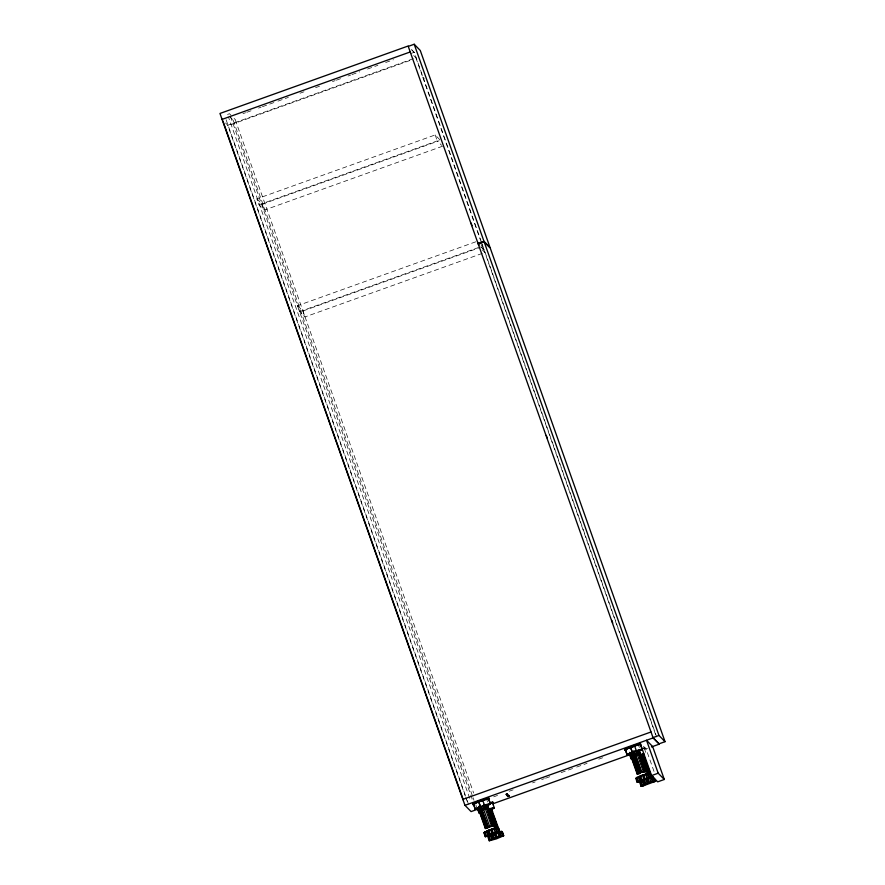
<?xml version="1.0" encoding="UTF-8"?>
<svg xmlns="http://www.w3.org/2000/svg" width="885" height="885" viewBox="0 0 885 885"><rect width="100%" height="100%" fill="white"/><g stroke="black" fill="none" stroke-linecap="round" stroke-linejoin="round"><path stroke-width="0.66" stroke-dasharray="4.42 3.32" d="M643.948 748.942L644.512 747.925L643.727 748.312M227.534 114.43L229.514 113.711L232.268 116.543M242.944 113.678L245.543 112.749M246.838 112.284L252.026 110.415M258.52 108.092L261.119 107.162M262.414 106.698L276.684 101.587M277.978 101.122L288.366 97.394M300.037 93.213L303.931 91.819M315.613 87.637L319.507 86.232M332.483 81.586L335.072 80.657M336.377 80.192L341.566 78.334M348.048 76.01L350.648 75.07M351.942 74.605L359.73 71.818M367.518 69.03L377.895 65.313M385.683 62.514L393.471 59.726M410.341 53.686L414.235 52.292L481.838 243.198M229.403 116.344L233.153 120.183L235.133 119.475L473.652 793.037M413.295 58.698L227.744 125.205L465.311 796.091M409.844 60.545L228.175 125.648L225.553 122.971M442.5 146.246L264.25 210.132L259.017 204.767L256.916 198.837L435.166 134.951L440.398 140.317M259.017 204.767L437.267 140.892L441.626 145.35M256.916 198.837L262.148 204.203L439.093 140.781M482.259 253.409L304.938 316.952L299.705 311.597L297.603 305.668L477.502 241.185M299.705 311.597L478.309 247.579M297.603 305.668L302.847 311.022L480.157 247.479M493.642 796.832L497.536 795.427M509.207 791.245L513.101 789.851M532.571 782.871L535.159 781.942M541.653 779.619L544.242 778.689M545.547 778.225L550.736 776.366M561.112 772.649L575.383 767.527M576.688 767.063L587.065 763.346M598.747 759.153L602.641 757.759M644.966 749.274L647.554 748.345M643.915 748.765L644.734 748.555M643.926 748.057L644.512 747.925M411.613 49.604L414.235 52.292M411.724 49.925L414.324 52.591M413.704 55.534L416.326 58.222M480.998 244.758L482.745 246.55M481.495 246.948L484.095 249.614M480.854 246.716L484.327 250.267M482.225 249.802L484.847 252.479M234.116 118.435L235.133 119.475M643.406 746.21L646.028 748.898L654.115 771.698M482.259 244.426L656.67 736.928M415.895 57.768L422.344 76.01M422.809 77.305L480.478 240.145M480.931 241.45L655.774 735.169M435.166 134.951L437.267 140.892M644.933 747.77L645.154 748.4M644.745 749.683L645.796 752.383M638.539 745.159L639.379 747.526M486.695 799.586L487.535 801.943M302.847 311.022L304.938 316.952M475.798 804.797L477.059 808.348M233.153 120.183L472.601 796.356M473.055 797.65L473.984 800.261M262.148 204.203L264.25 210.132M230.432 116.322L470.333 793.79M470.798 795.095L472.181 799L470.2 799.708L228.452 117.03M226.084 119.718L466.683 799.155M467.136 800.449L468.519 804.365M465.776 797.396L467.623 802.606M643.439 748.621A8.275 0.752 -19.5 0 1 644.324 748.5M643.517 747.847A8.773 0.796 -19.5 0 1 644.136 748.478M643.738 748.478A8.773 0.796 -19.5 0 1 644.357 749.108"/><path stroke-width="1.33" d="M492.624 811.479L489.604 811.999M490.733 829.776L491.983 829.345L490.733 829.776L492.038 833.792L496.629 832.088L495.29 828.305L496.231 828.061L494.803 828.725M492.038 833.792L488.719 834.854L487.381 831.07L486.418 831.491L487.757 835.274L490.102 834.544L488.719 834.854M494.615 834.024L495.888 833.349L497.204 837.365L495.954 837.807L494.615 834.024L495.888 833.349M495.954 837.807L494.638 833.781M497.204 837.365L500.545 836.104L499.206 832.32L500.147 832.066L501.485 835.849L499.118 836.767L500.545 836.104M642.565 775.36L643.815 774.917L642.565 775.36L643.882 779.375L648.473 777.672L647.134 773.888L648.074 773.645L645.696 774.563L647.134 773.888M643.882 779.375L640.563 780.437L639.224 776.654L638.251 777.074L639.589 780.858L641.946 780.128L640.563 780.437M647.731 778.933C651.128 783.535 646.592 785.117 646.481 779.364M479.172 810.085L478.685 807.806L478.154 808.171L485.356 828.504L486.96 828.26M480.71 806.81L488.111 827.099L480.71 806.81L485.876 805.062L492.834 825.506L485.876 805.062M485.356 828.504L485.887 828.139L479.626 810.45L479.084 810.815M483.188 808.16L488.144 807.098M493.376 825.937L494.693 825.152L487.491 804.819L486.175 805.604M499.793 831.69L492.48 834.865L485.345 836.745L483.896 832.641L488.73 830.119L497.547 827.364L498.344 827.597L499.793 831.69L491.407 808.824L490.401 809.51M491.684 811.102L490.257 811.191L492.06 811.102M487.912 827.143L493.078 825.395M637.731 773.711L639.955 772.682L632.753 752.35L629.987 753.743L637.189 774.087L637.731 773.711L631.237 755.403L630.706 755.768L631.436 755.668M639.955 772.682L632.554 752.383L637.72 750.635L644.678 771.078L637.72 750.635M636.094 751.155L643.295 771.488L644.922 770.979M635.253 754.363L640.209 753.301M639.612 752.681L638.185 752.759L639.988 752.67M640.01 781.389L640.618 781.289L637.189 782.318L635.74 778.225L640.574 775.702L649.391 772.948L650.187 773.18L651.637 777.273L643.251 754.407L641.935 755.193M634.279 751.763L641.481 772.096L633.914 750.58M643.295 771.488L641.481 772.096M638.605 750.502L646.006 771.1L646.537 770.735L639.335 750.403L637.477 750.745M486.739 831.723L484.36 832.641L485.345 836.745M484.593 832.442L485.931 836.225L487.757 835.274M492.635 838.858L494.018 838.549L491.662 839.279L490.323 835.495L491.297 835.075L492.635 838.858L494.095 838.228L492.646 834.124L487.812 836.657L489.261 840.75L496.397 838.88L503.709 835.706L502.26 831.601L501.463 831.38L493.896 833.692M489.261 840.75L491.761 839.721M491.662 839.279L489.847 840.23L488.509 836.447L489.615 840.44M637.189 782.318L639.921 781.09L637.775 781.798L636.437 778.015L637.543 782.008M637.775 781.798L639.589 780.858M643.517 780.128L639.645 782.229L641.105 786.334L644.534 785.294L643.926 785.393M641.105 786.334L643.837 785.095L641.691 785.814L640.353 782.03L641.459 786.013M641.691 785.814L645.862 784.132L644.479 784.442L643.141 780.658L642.167 781.079L643.506 784.862M488.365 807.728L483.133 808.857L479.139 810.959M643.893 756.686L641.227 756.952M644.125 757.317L641.448 757.582M639.91 776.576L641.227 775.913M477.391 808.447L477.823 808.436M485.666 828.404L478.376 807.905L480.909 806.766M488.111 827.099L485.887 828.139M638.328 751.077L639.335 750.403M640.519 754.728L646.315 771.001L643.97 772.096M500.545 832.497L502.26 831.601M648.473 774.065L650.187 773.18M651.637 777.273L638.716 782.063M654.823 779.231L655.553 781.278L642.632 786.068M492.392 826.203L493.133 825.716L487.436 827.917M506.519 794.907L507.548 794.597L506.939 794.885M496.629 832.088L495.202 832.763L499.295 831.557L498.155 827.829M500.147 832.066L498.72 832.741L500.058 836.524M648.473 777.672L647.046 778.346L651.139 777.13L649.999 773.401M653.329 781.433L651.991 777.649L651.039 777.893L652.389 781.676L650.951 782.351L655.055 781.145L654.159 778.623M474.78 803.381L473.088 803.934L474.747 803.281M492.547 803.182L492.303 803.104M488.774 830.606L493.177 829.024M643.616 772.052C648.307 769.574 634.711 774.519 640.508 773.169M638.251 777.074L640.607 776.344L639.224 776.654M644.479 784.442L647.82 783.148M485.633 805.162L487.491 804.819M497.569 831.845L489.792 809.067L496.551 828.161M489.549 809.178L491.407 808.824M490.733 811.722L492.038 811.578M649.413 777.428L641.636 754.651L648.395 773.744M641.393 754.75L643.251 754.407M642.355 756.664L643.649 756.531M492.834 825.506L494.693 825.152M637.189 774.087L640.397 773.379M646.537 770.735L644.678 771.078M473.862 804.277L473.32 804.565L473.906 804.432M626.248 749.13L626.79 748.854L625.706 749.13M640.253 744.119L638.749 744.595L640.231 743.986M481.65 808.702L478.907 810.328M633.715 754.916L630.64 756.531L631.625 756.432M638.627 754.064L637.709 754.407M487.458 798.712L488.752 798.336L487.967 798.724M488.188 799.354L488.985 798.967L488.155 799.177M639.755 772.727L641.514 772.052M499.295 831.557L497.138 832.342L499.494 831.612M651.139 777.13L648.982 777.926L651.338 777.185M503.709 835.706L501.253 836.413M655.553 781.278L653.097 781.986M408.262 46.374L414.202 44.25L420.264 50.467L490.036 247.479L483.962 241.273L414.202 44.25M410.22 51.961L222.069 119.386L222.5 119.84M478.022 243.397L483.962 241.273M478.254 244.061L484.195 241.926L490.268 248.143L665.033 741.674L659.093 743.809L653.03 737.592L658.971 735.468L665.033 741.674M651.017 731.972L462.866 799.398L463.309 799.852L222.965 121.145M653.119 737.902L408.118 46.02L219.967 113.457L464.968 805.328L653.119 737.902L659.236 744.163L651.448 746.951M478.873 808.801L471.085 811.589L464.968 805.328M493.144 803.691L630.684 754.396M651.581 775.581L658.186 773.213L664.303 779.475L657.699 781.842L651.581 775.581L639.921 742.626M626.447 750.071A8.275 0.752 -19.5 0 1 625.573 750.192L627.244 754.927L629.113 754.263L627.022 754.595L625.352 749.861A8.275 0.752 -19.5 0 1 630.562 747.438L634.6 746A8.275 0.752 -19.5 0 1 640.408 744.495L642.3 749.562A8.275 0.752 -19.5 0 1 640.475 750.568M473.729 804.62L475.4 809.344L477.269 808.68L475.179 809.012L473.508 804.277A8.275 0.752 -19.5 0 1 478.719 801.865L482.756 800.427A8.275 0.752 -19.5 0 1 488.564 798.912L490.246 803.646L488.586 804.642L490.456 803.978L488.785 799.255A8.275 0.752 -19.5 0 1 488.111 799.686M630.562 747.438L632.344 752.327L636.37 750.889L634.6 746M478.719 801.865L480.5 806.744L484.537 805.306L482.756 800.427M642.3 749.562L640.209 749.894L642.079 749.219A8.275 0.752 -19.5 0 0 636.271 750.734L636.37 750.889M490.279 803.348A8.275 0.752 -19.5 0 1 492.48 802.927L494.372 807.983L492.281 808.315L494.151 807.651A8.275 0.752 -19.5 0 0 488.343 809.156M626.182 749.683L625.153 750.126L626.237 749.849M634.921 755.469L636.226 755.005M648.251 778.391L644.49 779.707L645.939 783.811M649.07 782.716L652.389 781.676M494.095 838.228L495.987 837.564M507.835 795.383C509.893 794.83 505.899 796.035 507.935 795.482M643.561 775.05L641.924 775.525M631.237 755.403L638.439 752.615L630.419 755.901L631.403 755.801M639.966 753.157L634.976 754.44L631.414 756.409M479.393 809.819L487.901 806.943M479.626 810.45L488.122 807.574M643.871 757.162L640.983 757.759M485.931 836.225L488.077 835.506L485.699 836.425M481.827 810.295L483.088 809.886M640.043 755.115L641.636 754.651M489.383 811.368L490.511 811.047L488.918 811.556L489.106 812.231M644.335 774.795L646.094 774.441M501.485 835.849C506.187 836.856 498.697 826.159 503.41 835.617M642.167 781.079L643.55 780.769L644.888 784.553M486.418 831.491L487.79 831.181L489.128 834.964M490.323 835.495L491.706 835.186M479.482 807.939L478.154 808.171M483.896 832.641L486.341 832.232M484.537 805.306L484.427 805.151A8.275 0.752 -19.5 0 1 490.246 803.646M484.195 241.926L658.971 735.468M423.517 78.002L423.827 78.898M471.085 223.064L472.015 225.664M477.922 242.379L478.929 245.211M546.277 435.398L547.207 438.009M611.789 620.385L612.708 622.996M664.303 779.475L652.632 746.531L646.515 740.269L658.186 773.213M654.358 778.678L655.254 781.201M654.756 781.057L653.307 776.964L649.501 777.959L650.962 782.052M642.941 754.518L649.789 773.767M642.764 754.396L650.84 777.052M642.51 754.507L649.479 773.877M638.848 750.392L646.05 770.724M645.486 770.492L646.769 774.253M649.037 782.948L647.698 779.165L646.448 779.596L647.787 783.38M645.596 773.944L647.046 778.048M643.815 774.917L645.132 778.944M630.662 747.593L632.344 752.327M640.574 775.702L642.023 779.796M631.304 752.969L638.505 773.302M639.634 776.764L640.972 780.548M631.116 753.002L638.317 773.346M640.596 781.4L642.045 785.493M629.81 752.35L637.676 774.087M636.68 777.384L638.129 781.488M501.463 831.38L502.912 835.473M491.098 808.934L491.894 811.114M492.591 813.16L498.996 831.469M490.921 808.824L498.122 829.156M490.677 808.923L497.436 828.017M497.669 832.376L499.118 836.469M487.181 804.93L494.029 824.178M487.004 804.808L494.206 825.152M486.761 804.919L493.963 825.251M489.704 813.757L490.976 817.519M493.21 823.669L494.925 828.681M493.753 828.371L495.202 832.464M483.852 804.432L491.452 825.904M491.983 829.345L493.288 833.36M482.48 806.135L489.637 826.524M492.148 836.447L493.045 838.969M478.818 802.02L480.5 806.744M488.73 830.119L490.179 834.223M479.471 807.385L486.673 827.718M478.873 806.29L486.473 827.763M488.752 835.816L490.202 839.92M477.424 808.293L479.095 813.016A8.275 0.752 -19.5 0 1 479.77 812.585M484.836 831.811L486.285 835.905M494.372 807.983A8.275 0.752 -19.5 0 1 490.998 809.675M481.517 812.928A8.275 0.752 -19.5 0 1 479.316 813.348L477.646 808.625A8.275 0.752 -19.5 0 0 478.519 808.503M490.246 802.606A8.773 0.796 -19.5 0 1 492.292 802.894M490.467 803.237A8.773 0.796 -19.5 0 1 492.514 803.525M478.221 808.647A8.773 0.796 -19.5 0 1 476.926 808.47M629.445 754.496A8.275 0.752 -19.5 0 1 627.244 754.927M627.022 754.595A8.275 0.752 -19.5 0 1 632.233 752.173M624.954 749.739A8.773 0.796 -19.5 0 1 630.043 746.874A8.773 0.796 -19.5 0 1 640.574 743.699M626.149 750.214A8.773 0.796 -19.5 0 1 629.268 747.902A8.773 0.796 -19.5 0 1 640.806 744.329M490.456 803.978A8.275 0.752 -19.5 0 1 487.082 805.671M479.294 808.447A8.275 0.752 -19.5 0 1 475.4 809.344M475.179 809.012A8.275 0.752 -19.5 0 1 480.4 806.589M474.083 804.011A8.773 0.796 -19.5 0 1 480.312 800.505A8.773 0.796 -19.5 0 1 488.376 798.889M474.305 804.642A8.773 0.796 -19.5 0 1 480.533 801.135A8.773 0.796 -19.5 0 1 488.597 799.52M644.391 754.573A8.275 0.752 -19.5 0 1 642.842 755.259M632.034 758.81A8.275 0.752 -19.5 0 1 631.16 758.932L629.268 753.865A8.275 0.752 -19.5 0 1 629.943 753.434M630.939 758.6A8.275 0.752 -19.5 0 1 632.764 757.593M640.187 754.739A8.275 0.752 -19.5 0 1 643.793 753.666M628.77 754.053A8.773 0.796 -19.5 0 1 629.445 753.6M508.742 795.847L507.492 796.334L508.742 795.847M479.637 800.859L481.484 800.228L479.637 800.859M479.858 801.489L481.705 800.859L479.858 801.489M631.481 746.442L633.328 745.812L631.558 746.387M631.702 747.073L633.549 746.442L631.702 747.073M507.769 796.522L509.008 796.124L507.769 796.522M490.876 802.949L492.68 802.363L490.876 802.949M506.154 794.31L507.304 793.967L506.154 794.31M508.786 795.438L507.481 795.892L508.786 795.438"/></g></svg>
